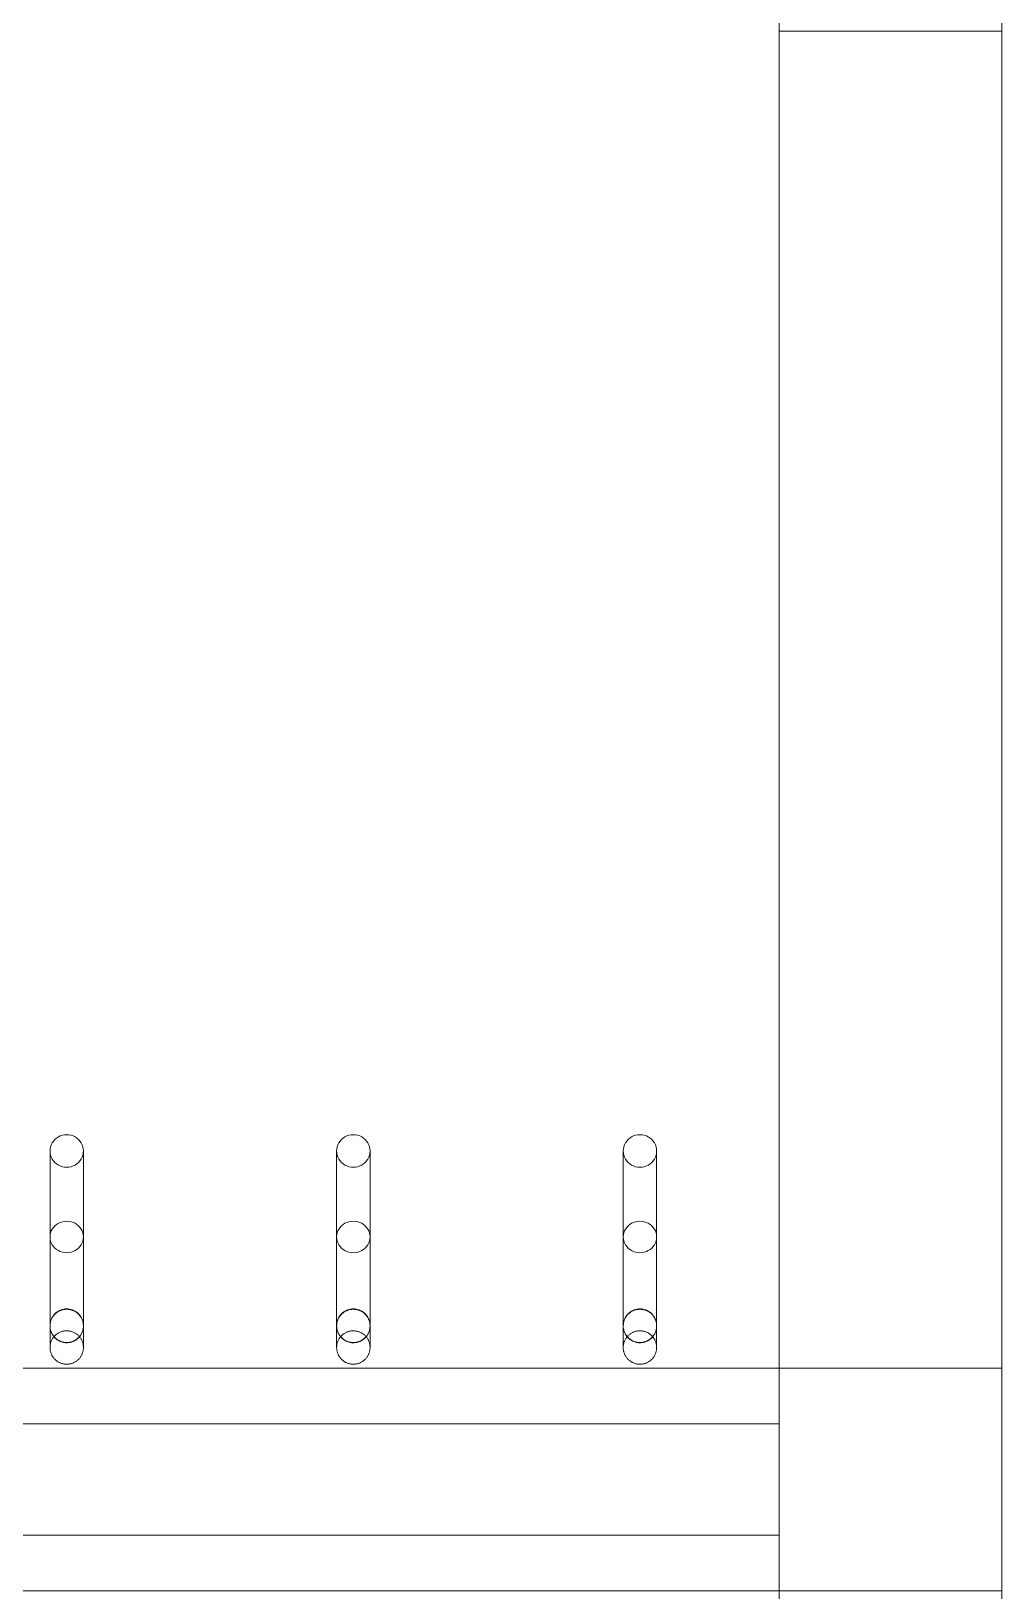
# Model space of a CAD drawing. Header units: millimetres. Extents: x -32954 to 151739, y -65671 to 56243.
# Drawn here: x -7678.7 to -7504.4, y -409.2 to -129.2 of the extents above; entities that cross this region are included whole.
import ezdxf

# ---------------------------------------------------------------- set-up
doc = ezdxf.new("R2010")
doc.units = ezdxf.units.MM
doc.layers.add('M-EQPM', color=7, linetype='Continuous', lineweight=9)

# ---------------------------------------------------------------- blocks, each defined once
blk = doc.blocks.new('М90_Вешалка гардеробная - М90_2_Вешалка гардеробная 38 крючков-8001155-О_ТХ_01')
at = {"layer": 'M-EQPM'}
for p, q in [((980, 20.52), (980, 300.52)), ((1020, 300.52), (1020, 20.52)), ((980, 260.52), (980, -259.48)), ((980, 260.52), (1020, 260.52)), ((1020, -259.48), (1020, 260.52)), ((849.03, 59.49), (849.03, 57.21)), ((855.03, 57.21), (855.03, 59.49)), ((900.51, 59.49), (900.51, 57.21)), ((906.51, 57.21), (906.51, 59.49)), ((952, 59.49), (952, 57.21)), ((958, 57.21), (958, 59.49)), ((980, 20.52), (-980, 20.52)), ((-980, 20.52), (980, 20.52)), ((980, 20.52), (-980, 20.52)), ((-980, 20.52), (980, 20.52)), ((980, 20.52), (980, -19.48)), ((980, -19.48), (980, 20.52)), ((980, 20.52), (980, -19.48)), ((980, -19.48), (980, 20.52)), ((980, -19.48), (980, 20.52)), ((980, 20.52), (1020, 20.52)), ((1020, 20.52), (980, 20.52)), ((1020, 20.52), (1020, -19.48)), ((980, 10.52), (-980, 10.52)), ((-980, 10.52), (980, 10.52)), ((980, 10.52), (980, -9.48)), ((980, -9.48), (980, 10.52)), ((-980, -9.48), (980, -9.48)), ((-980, -9.48), (980, -9.48)), ((-980, -19.48), (980, -19.48)), ((-980, -19.48), (980, -19.48)), ((-980, -19.48), (980, -19.48)), ((-980, -19.48), (980, -19.48)), ((980, -19.48), (1020, -19.48))]:
    blk.add_line(p, q, dxfattribs=at)
at = {"layer": 'M-EQPM', "flags": 128}
for points in [[(849.03, 28.06), (849.03, 28.08), (849.03, 28.11), (849.03, 28.17), (849.03, 28.25), (849.03, 28.36), (849.03, 28.49), (849.03, 28.64), (849.03, 28.81), (849.03, 29.01), (849.03, 29.23), (849.03, 29.47), (849.03, 29.73), (849.03, 30.02), (849.03, 30.32), (849.03, 30.64), (849.03, 30.99), (849.03, 31.35), (849.03, 31.73), (849.03, 32.13), (849.03, 32.54), (849.03, 32.97), (849.03, 33.42), (849.03, 33.88), (849.03, 34.36), (849.03, 34.85), (849.03, 35.35), (849.03, 35.87), (849.03, 36.4), (849.03, 36.93), (849.03, 37.48), (849.03, 38.03), (849.03, 38.6), (849.03, 39.17), (849.03, 39.74), (849.03, 40.32), (849.03, 40.9), (849.03, 41.49), (849.03, 42.08), (849.03, 42.67), (849.03, 43.26), (849.03, 43.85), (849.03, 44.44), (849.03, 45.02), (849.03, 45.61), (849.03, 46.18), (849.03, 46.76), (849.03, 47.32), (849.03, 47.88), (849.03, 48.43), (849.03, 48.97), (849.03, 49.51), (849.03, 50.03), (849.03, 50.54), (849.03, 51.04), (849.03, 51.52), (849.03, 51.99), (849.03, 52.45), (849.03, 52.89), (849.03, 53.31), (849.03, 53.72), (849.03, 54.11), (849.03, 54.48), (849.03, 54.83), (849.03, 55.17), (849.03, 55.48), (849.03, 55.78), (849.03, 56.05), (849.03, 56.3), (849.03, 56.53), (849.03, 56.74), (849.03, 56.93), (849.03, 57.09), (849.03, 57.21)], [(855.03, 57.21), (855.03, 57.06), (855.03, 56.89), (855.03, 56.7), (855.03, 56.49), (855.03, 56.25), (855.03, 56), (855.03, 55.72), (855.03, 55.42), (855.03, 55.1), (855.03, 54.76), (855.03, 54.41), (855.03, 54.03), (855.03, 53.64), (855.03, 53.23), (855.03, 52.8), (855.03, 52.36), (855.03, 51.9), (855.03, 51.42), (855.03, 50.94), (855.03, 50.44), (855.03, 49.92), (855.03, 49.4), (855.03, 48.87), (855.03, 48.32), (855.03, 47.77), (855.03, 47.21), (855.03, 46.64), (855.03, 46.07), (855.03, 45.49), (855.03, 44.91), (855.03, 44.32), (855.03, 43.73), (855.03, 43.14), (855.03, 42.55), (855.03, 41.96), (855.03, 41.37), (855.03, 40.79), (855.03, 40.2), (855.03, 39.62), (855.03, 39.05), (855.03, 38.48), (855.03, 37.92), (855.03, 37.37), (855.03, 36.82), (855.03, 36.29), (855.03, 35.76), (855.03, 35.25), (855.03, 34.75), (855.03, 34.26), (855.03, 33.79), (855.03, 33.33), (855.03, 32.89), (855.03, 32.46), (855.03, 32.04), (855.03, 31.65), (855.03, 31.27), (855.03, 30.91), (855.03, 30.58), (855.03, 30.26), (855.03, 29.96), (855.03, 29.68), (855.03, 29.42), (855.03, 29.18), (855.03, 28.97), (855.03, 28.78), (855.03, 28.61), (855.03, 28.46), (855.03, 28.33), (855.03, 28.23), (855.03, 28.16), (855.03, 28.1), (855.03, 28.07), (855.03, 28.06)], [(900.51, 28.06), (900.51, 28.08), (900.51, 28.11), (900.51, 28.17), (900.51, 28.25), (900.51, 28.36), (900.51, 28.49), (900.51, 28.64), (900.51, 28.81), (900.51, 29.01), (900.51, 29.23), (900.51, 29.47), (900.51, 29.73), (900.51, 30.02), (900.51, 30.32), (900.51, 30.64), (900.51, 30.99), (900.51, 31.35), (900.51, 31.73), (900.51, 32.13), (900.51, 32.54), (900.51, 32.97), (900.51, 33.42), (900.51, 33.88), (900.51, 34.36), (900.51, 34.85), (900.51, 35.35), (900.51, 35.87), (900.51, 36.4), (900.51, 36.93), (900.51, 37.48), (900.51, 38.03), (900.51, 38.6), (900.51, 39.17), (900.51, 39.74), (900.51, 40.32), (900.51, 40.9), (900.51, 41.49), (900.51, 42.08), (900.51, 42.67), (900.51, 43.26), (900.51, 43.85), (900.51, 44.44), (900.51, 45.02), (900.51, 45.61), (900.51, 46.18), (900.51, 46.76), (900.51, 47.32), (900.51, 47.88), (900.51, 48.43), (900.51, 48.97), (900.51, 49.51), (900.51, 50.03), (900.51, 50.54), (900.51, 51.04), (900.51, 51.52), (900.51, 51.99), (900.51, 52.45), (900.51, 52.89), (900.51, 53.31), (900.51, 53.72), (900.51, 54.11), (900.51, 54.48), (900.51, 54.83), (900.51, 55.17), (900.51, 55.48), (900.51, 55.78), (900.51, 56.05), (900.51, 56.3), (900.51, 56.53), (900.51, 56.74), (900.51, 56.93), (900.51, 57.09), (900.51, 57.21)], [(906.51, 57.21), (906.51, 57.06), (906.51, 56.89), (906.51, 56.7), (906.51, 56.49), (906.51, 56.25), (906.51, 56), (906.51, 55.72), (906.51, 55.42), (906.51, 55.1), (906.51, 54.76), (906.51, 54.41), (906.51, 54.03), (906.51, 53.64), (906.51, 53.23), (906.51, 52.8), (906.51, 52.36), (906.51, 51.9), (906.51, 51.42), (906.51, 50.94), (906.51, 50.44), (906.51, 49.92), (906.51, 49.4), (906.51, 48.87), (906.51, 48.32), (906.51, 47.77), (906.51, 47.21), (906.51, 46.64), (906.51, 46.07), (906.51, 45.49), (906.51, 44.91), (906.51, 44.32), (906.51, 43.73), (906.51, 43.14), (906.51, 42.55), (906.51, 41.96), (906.51, 41.37), (906.51, 40.79), (906.51, 40.2), (906.51, 39.62), (906.51, 39.05), (906.51, 38.48), (906.51, 37.92), (906.51, 37.37), (906.51, 36.82), (906.51, 36.29), (906.51, 35.76), (906.51, 35.25), (906.51, 34.75), (906.51, 34.26), (906.51, 33.79), (906.51, 33.33), (906.51, 32.89), (906.51, 32.46), (906.51, 32.04), (906.51, 31.65), (906.51, 31.27), (906.51, 30.91), (906.51, 30.58), (906.51, 30.26), (906.51, 29.96), (906.51, 29.68), (906.51, 29.42), (906.51, 29.18), (906.51, 28.97), (906.51, 28.78), (906.51, 28.61), (906.51, 28.46), (906.51, 28.33), (906.51, 28.23), (906.51, 28.16), (906.51, 28.1), (906.51, 28.07), (906.51, 28.06)], [(952, 28.06), (952, 28.08), (952, 28.11), (952, 28.17), (952, 28.25), (952, 28.36), (952, 28.49), (952, 28.64), (952, 28.81), (952, 29.01), (952, 29.23), (952, 29.47), (952, 29.73), (952, 30.02), (952, 30.32), (952, 30.64), (952, 30.99), (952, 31.35), (952, 31.73), (952, 32.13), (952, 32.54), (952, 32.97), (952, 33.42), (952, 33.88), (952, 34.36), (952, 34.85), (952, 35.35), (952, 35.87), (952, 36.4), (952, 36.93), (952, 37.48), (952, 38.03), (952, 38.6), (952, 39.17), (952, 39.74), (952, 40.32), (952, 40.9), (952, 41.49), (952, 42.08), (952, 42.67), (952, 43.26), (952, 43.85), (952, 44.44), (952, 45.02), (952, 45.61), (952, 46.18), (952, 46.76), (952, 47.32), (952, 47.88), (952, 48.43), (952, 48.97), (952, 49.51), (952, 50.03), (952, 50.54), (952, 51.04), (952, 51.52), (952, 51.99), (952, 52.45), (952, 52.89), (952, 53.31), (952, 53.72), (952, 54.11), (952, 54.48), (952, 54.83), (952, 55.17), (952, 55.48), (952, 55.78), (952, 56.05), (952, 56.3), (952, 56.53), (952, 56.74), (952, 56.93), (952, 57.09), (952, 57.21)], [(958, 57.21), (958, 57.06), (958, 56.89), (958, 56.7), (958, 56.49), (958, 56.25), (958, 56), (958, 55.72), (958, 55.42), (958, 55.1), (958, 54.76), (958, 54.41), (958, 54.03), (958, 53.64), (958, 53.23), (958, 52.8), (958, 52.36), (958, 51.9), (958, 51.42), (958, 50.94), (958, 50.44), (958, 49.92), (958, 49.4), (958, 48.87), (958, 48.32), (958, 47.77), (958, 47.21), (958, 46.64), (958, 46.07), (958, 45.49), (958, 44.91), (958, 44.32), (958, 43.73), (958, 43.14), (958, 42.55), (958, 41.96), (958, 41.37), (958, 40.79), (958, 40.2), (958, 39.62), (958, 39.05), (958, 38.48), (958, 37.92), (958, 37.37), (958, 36.82), (958, 36.29), (958, 35.76), (958, 35.25), (958, 34.75), (958, 34.26), (958, 33.79), (958, 33.33), (958, 32.89), (958, 32.46), (958, 32.04), (958, 31.65), (958, 31.27), (958, 30.91), (958, 30.58), (958, 30.26), (958, 29.96), (958, 29.68), (958, 29.42), (958, 29.18), (958, 28.97), (958, 28.78), (958, 28.61), (958, 28.46), (958, 28.33), (958, 28.23), (958, 28.16), (958, 28.1), (958, 28.07), (958, 28.06)], [(849.03, 44.05), (849.03, 39.66), (849.03, 35.81), (849.03, 32.51), (849.03, 29.75), (849.03, 27.54), (849.03, 25.89), (849.03, 24.79), (849.03, 24.26), (849.03, 24.2)], [(855.03, 24.2), (855.03, 24.48), (855.03, 25.32), (855.03, 26.72), (855.03, 28.68), (855.03, 31.19), (855.03, 34.25), (855.03, 37.86), (855.03, 42), (855.03, 44.05)], [(900.51, 44.05), (900.51, 39.66), (900.51, 35.81), (900.51, 32.51), (900.51, 29.75), (900.51, 27.54), (900.51, 25.89), (900.51, 24.79), (900.51, 24.26), (900.51, 24.2)], [(906.51, 24.2), (906.51, 24.48), (906.51, 25.32), (906.51, 26.72), (906.51, 28.68), (906.51, 31.19), (906.51, 34.25), (906.51, 37.86), (906.51, 42), (906.51, 44.05)], [(952, 44.05), (952, 39.66), (952, 35.81), (952, 32.51), (952, 29.75), (952, 27.54), (952, 25.89), (952, 24.79), (952, 24.26), (952, 24.2)], [(958, 24.2), (958, 24.48), (958, 25.32), (958, 26.72), (958, 28.68), (958, 31.19), (958, 34.25), (958, 37.86), (958, 42), (958, 44.05)], [(849.03, 28.06), (849.03, 28.18), (849.04, 28.3), (849.05, 28.42), (849.07, 28.54), (849.09, 28.66), (849.11, 28.78), (849.14, 28.89), (849.18, 29.01), (849.22, 29.12), (849.26, 29.23), (849.31, 29.34), (849.37, 29.45), (849.42, 29.55), (849.49, 29.66), (849.55, 29.76), (849.62, 29.86), (849.69, 29.95), (849.77, 30.04), (849.85, 30.13), (849.94, 30.22), (850.02, 30.3), (850.12, 30.38), (850.21, 30.45), (850.31, 30.52), (850.41, 30.59), (850.51, 30.65), (850.61, 30.71), (850.72, 30.76), (850.83, 30.81), (850.94, 30.86), (851.05, 30.9), (851.17, 30.94), (851.28, 30.97), (851.4, 31), (851.52, 31.02), (851.64, 31.04), (851.76, 31.05), (851.87, 31.06), (851.99, 31.06), (852.03, 31.06)], [(852.03, 31.06), (852.15, 31.06), (852.27, 31.05), (852.39, 31.04), (852.5, 31.03), (852.62, 31), (852.74, 30.98), (852.86, 30.95), (852.97, 30.91), (853.08, 30.87), (853.2, 30.83), (853.3, 30.78), (853.41, 30.72), (853.52, 30.67), (853.62, 30.61), (853.72, 30.54), (853.82, 30.47), (853.91, 30.4), (854.01, 30.32), (854.09, 30.24), (854.18, 30.15), (854.26, 30.07), (854.34, 29.97), (854.41, 29.88), (854.48, 29.78), (854.55, 29.68), (854.61, 29.58), (854.67, 29.48), (854.73, 29.37), (854.78, 29.26), (854.82, 29.15), (854.86, 29.04), (854.9, 28.92), (854.93, 28.81), (854.96, 28.69), (854.98, 28.57), (855, 28.45), (855.01, 28.34), (855.02, 28.22), (855.03, 28.1), (855.03, 28.06)], [(900.51, 28.06), (900.52, 28.18), (900.52, 28.3), (900.54, 28.42), (900.55, 28.54), (900.57, 28.66), (900.6, 28.78), (900.63, 28.89), (900.67, 29.01), (900.71, 29.12), (900.75, 29.23), (900.8, 29.34), (900.85, 29.45), (900.91, 29.55), (900.97, 29.66), (901.04, 29.76), (901.11, 29.86), (901.18, 29.95), (901.26, 30.04), (901.34, 30.13), (901.42, 30.22), (901.51, 30.3), (901.6, 30.38), (901.7, 30.45), (901.79, 30.52), (901.89, 30.59), (901.99, 30.65), (902.1, 30.71), (902.21, 30.76), (902.32, 30.81), (902.43, 30.86), (902.54, 30.9), (902.65, 30.94), (902.77, 30.97), (902.89, 31), (903, 31.02), (903.12, 31.04), (903.24, 31.05), (903.36, 31.06), (903.48, 31.06), (903.51, 31.06)], [(903.51, 31.06), (903.63, 31.06), (903.75, 31.05), (903.87, 31.04), (903.99, 31.03), (904.11, 31), (904.23, 30.98), (904.34, 30.95), (904.46, 30.91), (904.57, 30.87), (904.68, 30.83), (904.79, 30.78), (904.9, 30.72), (905, 30.67), (905.11, 30.61), (905.21, 30.54), (905.31, 30.47), (905.4, 30.4), (905.49, 30.32), (905.58, 30.24), (905.67, 30.15), (905.75, 30.07), (905.83, 29.97), (905.9, 29.88), (905.97, 29.78), (906.04, 29.68), (906.1, 29.58), (906.16, 29.48), (906.21, 29.37), (906.26, 29.26), (906.31, 29.15), (906.35, 29.04), (906.39, 28.92), (906.42, 28.81), (906.45, 28.69), (906.47, 28.57), (906.49, 28.45), (906.5, 28.34), (906.51, 28.22), (906.51, 28.1), (906.51, 28.06)], [(952, 28.06), (952, 28.18), (952.01, 28.3), (952.02, 28.42), (952.04, 28.54), (952.06, 28.66), (952.09, 28.78), (952.12, 28.89), (952.15, 29.01), (952.19, 29.12), (952.24, 29.23), (952.29, 29.34), (952.34, 29.45), (952.4, 29.55), (952.46, 29.66), (952.52, 29.76), (952.59, 29.86), (952.67, 29.95), (952.74, 30.04), (952.83, 30.13), (952.91, 30.22), (953, 30.3), (953.09, 30.38), (953.18, 30.45), (953.28, 30.52), (953.38, 30.59), (953.48, 30.65), (953.59, 30.71), (953.69, 30.76), (953.8, 30.81), (953.91, 30.86), (954.03, 30.9), (954.14, 30.94), (954.26, 30.97), (954.37, 31), (954.49, 31.02), (954.61, 31.04), (954.73, 31.05), (954.85, 31.06), (954.97, 31.06), (955, 31.06)], [(955, 31.06), (955.12, 31.06), (955.24, 31.05), (955.36, 31.04), (955.48, 31.03), (955.6, 31), (955.71, 30.98), (955.83, 30.95), (955.94, 30.91), (956.06, 30.87), (956.17, 30.83), (956.28, 30.78), (956.39, 30.72), (956.49, 30.67), (956.59, 30.61), (956.69, 30.54), (956.79, 30.47), (956.89, 30.4), (956.98, 30.32), (957.07, 30.24), (957.15, 30.15), (957.23, 30.07), (957.31, 29.97), (957.39, 29.88), (957.46, 29.78), (957.52, 29.68), (957.59, 29.58), (957.65, 29.48), (957.7, 29.37), (957.75, 29.26), (957.8, 29.15), (957.84, 29.04), (957.87, 28.92), (957.91, 28.81), (957.93, 28.69), (957.96, 28.57), (957.97, 28.45), (957.99, 28.34), (958, 28.22), (958, 28.1), (958, 28.06)], [(849.03, 28.12), (849.03, 28.08), (849.03, 28.06)], [(849.03, 24.2), (849.03, 24.48), (849.03, 25.32), (849.03, 26.72), (849.03, 28.12)], [(852.03, 25.06), (851.91, 25.07), (851.79, 25.07), (851.67, 25.09), (851.55, 25.1), (851.43, 25.12), (851.31, 25.15), (851.2, 25.18), (851.08, 25.22), (850.97, 25.26), (850.86, 25.3), (850.75, 25.35), (850.64, 25.4), (850.54, 25.46), (850.43, 25.52), (850.33, 25.59), (850.24, 25.66), (850.14, 25.73), (850.05, 25.81), (849.96, 25.89), (849.87, 25.97), (849.79, 26.06), (849.71, 26.15), (849.64, 26.25), (849.57, 26.34), (849.5, 26.44), (849.44, 26.54), (849.38, 26.65), (849.33, 26.76), (849.28, 26.87), (849.23, 26.98), (849.19, 27.09), (849.15, 27.2), (849.12, 27.32), (849.09, 27.44), (849.07, 27.55), (849.05, 27.67), (849.04, 27.79), (849.03, 27.91), (849.03, 28.03), (849.03, 28.06)], [(855.03, 28.06), (855.02, 27.94), (855.02, 27.82), (855.01, 27.7), (854.99, 27.59), (854.97, 27.47), (854.94, 27.35), (854.91, 27.23), (854.87, 27.12), (854.83, 27.01), (854.79, 26.9), (854.74, 26.79), (854.69, 26.68), (854.63, 26.57), (854.57, 26.47), (854.5, 26.37), (854.43, 26.27), (854.36, 26.18), (854.28, 26.09), (854.2, 26), (854.12, 25.91), (854.03, 25.83), (853.94, 25.75), (853.84, 25.68), (853.75, 25.61), (853.65, 25.54), (853.55, 25.48), (853.44, 25.42), (853.33, 25.36), (853.23, 25.31), (853.11, 25.27), (853, 25.23), (852.89, 25.19), (852.77, 25.16), (852.65, 25.13), (852.54, 25.11), (852.42, 25.09), (852.3, 25.08), (852.18, 25.07), (852.06, 25.06), (852.03, 25.06)], [(855.03, 28.06), (855.03, 28.08), (855.03, 28.11), (855.03, 28.12)], [(855.03, 28.12), (855.03, 26.31), (855.03, 25.05), (855.03, 24.36), (855.03, 24.2)], [(900.51, 28.12), (900.51, 28.08), (900.51, 28.06)], [(900.51, 24.2), (900.51, 24.48), (900.51, 25.32), (900.51, 26.72), (900.51, 28.12)], [(903.51, 25.06), (903.39, 25.07), (903.27, 25.07), (903.15, 25.09), (903.04, 25.1), (902.92, 25.12), (902.8, 25.15), (902.68, 25.18), (902.57, 25.22), (902.46, 25.26), (902.35, 25.3), (902.24, 25.35), (902.13, 25.4), (902.02, 25.46), (901.92, 25.52), (901.82, 25.59), (901.72, 25.66), (901.63, 25.73), (901.54, 25.81), (901.45, 25.89), (901.36, 25.97), (901.28, 26.06), (901.2, 26.15), (901.13, 26.25), (901.06, 26.34), (900.99, 26.44), (900.93, 26.54), (900.87, 26.65), (900.81, 26.76), (900.76, 26.87), (900.72, 26.98), (900.68, 27.09), (900.64, 27.2), (900.61, 27.32), (900.58, 27.44), (900.56, 27.55), (900.54, 27.67), (900.53, 27.79), (900.52, 27.91), (900.51, 28.03), (900.51, 28.06)], [(906.51, 28.06), (906.51, 27.94), (906.5, 27.82), (906.49, 27.7), (906.48, 27.59), (906.45, 27.47), (906.43, 27.35), (906.4, 27.23), (906.36, 27.12), (906.32, 27.01), (906.28, 26.9), (906.23, 26.79), (906.17, 26.68), (906.12, 26.57), (906.06, 26.47), (905.99, 26.37), (905.92, 26.27), (905.85, 26.18), (905.77, 26.09), (905.69, 26), (905.6, 25.91), (905.52, 25.83), (905.42, 25.75), (905.33, 25.68), (905.23, 25.61), (905.13, 25.54), (905.03, 25.48), (904.93, 25.42), (904.82, 25.36), (904.71, 25.31), (904.6, 25.27), (904.49, 25.23), (904.37, 25.19), (904.26, 25.16), (904.14, 25.13), (904.02, 25.11), (903.9, 25.09), (903.79, 25.08), (903.67, 25.07), (903.55, 25.06), (903.51, 25.06)], [(906.51, 28.06), (906.51, 28.08), (906.51, 28.11), (906.51, 28.12)], [(906.51, 28.12), (906.51, 26.31), (906.51, 25.05), (906.51, 24.36), (906.51, 24.2)], [(952, 28.12), (952, 28.08), (952, 28.06)], [(952, 24.2), (952, 24.48), (952, 25.32), (952, 26.72), (952, 28.12)], [(955, 25.06), (954.88, 25.07), (954.76, 25.07), (954.64, 25.09), (954.52, 25.1), (954.4, 25.12), (954.29, 25.15), (954.17, 25.18), (954.06, 25.22), (953.94, 25.26), (953.83, 25.3), (953.72, 25.35), (953.61, 25.4), (953.51, 25.46), (953.41, 25.52), (953.31, 25.59), (953.21, 25.66), (953.11, 25.73), (953.02, 25.81), (952.93, 25.89), (952.85, 25.97), (952.77, 26.06), (952.69, 26.15), (952.61, 26.25), (952.54, 26.34), (952.48, 26.44), (952.41, 26.54), (952.35, 26.65), (952.3, 26.76), (952.25, 26.87), (952.2, 26.98), (952.16, 27.09), (952.13, 27.2), (952.09, 27.32), (952.07, 27.44), (952.04, 27.55), (952.03, 27.67), (952.01, 27.79), (952, 27.91), (952, 28.03), (952, 28.06)], [(958, 28.06), (958, 27.94), (957.99, 27.82), (957.98, 27.7), (957.96, 27.59), (957.94, 27.47), (957.91, 27.35), (957.88, 27.23), (957.85, 27.12), (957.81, 27.01), (957.76, 26.9), (957.71, 26.79), (957.66, 26.68), (957.6, 26.57), (957.54, 26.47), (957.48, 26.37), (957.41, 26.27), (957.33, 26.18), (957.26, 26.09), (957.17, 26), (957.09, 25.91), (957, 25.83), (956.91, 25.75), (956.82, 25.68), (956.72, 25.61), (956.62, 25.54), (956.52, 25.48), (956.41, 25.42), (956.31, 25.36), (956.2, 25.31), (956.09, 25.27), (955.97, 25.23), (955.86, 25.19), (955.74, 25.16), (955.63, 25.13), (955.51, 25.11), (955.39, 25.09), (955.27, 25.08), (955.15, 25.07), (955.03, 25.06), (955, 25.06)], [(958, 28.06), (958, 28.08), (958, 28.11), (958, 28.12)], [(958, 28.12), (958, 26.31), (958, 25.05), (958, 24.36), (958, 24.2)], [(849.03, 24.2), (849.03, 24.32), (849.04, 24.44), (849.05, 24.56), (849.07, 24.68), (849.09, 24.8), (849.11, 24.92), (849.14, 25.03), (849.18, 25.15), (849.22, 25.26), (849.26, 25.37), (849.31, 25.48), (849.37, 25.59), (849.42, 25.69), (849.49, 25.8), (849.55, 25.9), (849.62, 25.99), (849.69, 26.09), (849.77, 26.18), (849.85, 26.27), (849.94, 26.35), (850.02, 26.44), (850.12, 26.51), (850.21, 26.59), (850.31, 26.66), (850.41, 26.73), (850.51, 26.79), (850.61, 26.85), (850.72, 26.9), (850.83, 26.95), (850.94, 27), (851.05, 27.04), (851.17, 27.08), (851.28, 27.11), (851.4, 27.14), (851.52, 27.16), (851.64, 27.18), (851.76, 27.19), (851.87, 27.2), (851.99, 27.2), (852.03, 27.2)], [(852.03, 27.2), (852.15, 27.2), (852.27, 27.19), (852.39, 27.18), (852.5, 27.16), (852.62, 27.14), (852.74, 27.12), (852.86, 27.09), (852.97, 27.05), (853.08, 27.01), (853.2, 26.97), (853.3, 26.92), (853.41, 26.86), (853.52, 26.81), (853.62, 26.74), (853.72, 26.68), (853.82, 26.61), (853.91, 26.54), (854.01, 26.46), (854.09, 26.38), (854.18, 26.29), (854.26, 26.2), (854.34, 26.11), (854.41, 26.02), (854.48, 25.92), (854.55, 25.82), (854.61, 25.72), (854.67, 25.62), (854.73, 25.51), (854.78, 25.4), (854.82, 25.29), (854.86, 25.18), (854.9, 25.06), (854.93, 24.95), (854.96, 24.83), (854.98, 24.71), (855, 24.59), (855.01, 24.47), (855.02, 24.35), (855.03, 24.23), (855.03, 24.2)], [(900.51, 24.2), (900.52, 24.32), (900.52, 24.44), (900.54, 24.56), (900.55, 24.68), (900.57, 24.8), (900.6, 24.92), (900.63, 25.03), (900.67, 25.15), (900.71, 25.26), (900.75, 25.37), (900.8, 25.48), (900.85, 25.59), (900.91, 25.69), (900.97, 25.8), (901.04, 25.9), (901.11, 25.99), (901.18, 26.09), (901.26, 26.18), (901.34, 26.27), (901.42, 26.35), (901.51, 26.44), (901.6, 26.51), (901.7, 26.59), (901.79, 26.66), (901.89, 26.73), (901.99, 26.79), (902.1, 26.85), (902.21, 26.9), (902.32, 26.95), (902.43, 27), (902.54, 27.04), (902.65, 27.08), (902.77, 27.11), (902.89, 27.14), (903, 27.16), (903.12, 27.18), (903.24, 27.19), (903.36, 27.2), (903.48, 27.2), (903.51, 27.2)], [(903.51, 27.2), (903.63, 27.2), (903.75, 27.19), (903.87, 27.18), (903.99, 27.16), (904.11, 27.14), (904.23, 27.12), (904.34, 27.09), (904.46, 27.05), (904.57, 27.01), (904.68, 26.97), (904.79, 26.92), (904.9, 26.86), (905, 26.81), (905.11, 26.74), (905.21, 26.68), (905.31, 26.61), (905.4, 26.54), (905.49, 26.46), (905.58, 26.38), (905.67, 26.29), (905.75, 26.2), (905.83, 26.11), (905.9, 26.02), (905.97, 25.92), (906.04, 25.82), (906.1, 25.72), (906.16, 25.62), (906.21, 25.51), (906.26, 25.4), (906.31, 25.29), (906.35, 25.18), (906.39, 25.06), (906.42, 24.95), (906.45, 24.83), (906.47, 24.71), (906.49, 24.59), (906.5, 24.47), (906.51, 24.35), (906.51, 24.23), (906.51, 24.2)], [(952, 24.2), (952, 24.32), (952.01, 24.44), (952.02, 24.56), (952.04, 24.68), (952.06, 24.8), (952.09, 24.92), (952.12, 25.03), (952.15, 25.15), (952.19, 25.26), (952.24, 25.37), (952.29, 25.48), (952.34, 25.59), (952.4, 25.69), (952.46, 25.8), (952.52, 25.9), (952.59, 25.99), (952.67, 26.09), (952.74, 26.18), (952.83, 26.27), (952.91, 26.35), (953, 26.44), (953.09, 26.51), (953.18, 26.59), (953.28, 26.66), (953.38, 26.73), (953.48, 26.79), (953.59, 26.85), (953.69, 26.9), (953.8, 26.95), (953.91, 27), (954.03, 27.04), (954.14, 27.08), (954.26, 27.11), (954.37, 27.14), (954.49, 27.16), (954.61, 27.18), (954.73, 27.19), (954.85, 27.2), (954.97, 27.2), (955, 27.2)], [(955, 27.2), (955.12, 27.2), (955.24, 27.19), (955.36, 27.18), (955.48, 27.16), (955.6, 27.14), (955.71, 27.12), (955.83, 27.09), (955.94, 27.05), (956.06, 27.01), (956.17, 26.97), (956.28, 26.92), (956.39, 26.86), (956.49, 26.81), (956.59, 26.74), (956.69, 26.68), (956.79, 26.61), (956.89, 26.54), (956.98, 26.46), (957.07, 26.38), (957.15, 26.29), (957.23, 26.2), (957.31, 26.11), (957.39, 26.02), (957.46, 25.92), (957.52, 25.82), (957.59, 25.72), (957.65, 25.62), (957.7, 25.51), (957.75, 25.4), (957.8, 25.29), (957.84, 25.18), (957.87, 25.06), (957.91, 24.95), (957.93, 24.83), (957.96, 24.71), (957.97, 24.59), (957.99, 24.47), (958, 24.35), (958, 24.23), (958, 24.2)], [(852.03, 21.2), (851.91, 21.2), (851.79, 21.21), (851.67, 21.22), (851.55, 21.24), (851.43, 21.26), (851.31, 21.29), (851.2, 21.32), (851.08, 21.35), (850.97, 21.39), (850.86, 21.44), (850.75, 21.49), (850.64, 21.54), (850.54, 21.6), (850.43, 21.66), (850.33, 21.73), (850.24, 21.8), (850.14, 21.87), (850.05, 21.95), (849.96, 22.03), (849.87, 22.11), (849.79, 22.2), (849.71, 22.29), (849.64, 22.38), (849.57, 22.48), (849.5, 22.58), (849.44, 22.68), (849.38, 22.79), (849.33, 22.9), (849.28, 23), (849.23, 23.12), (849.19, 23.23), (849.15, 23.34), (849.12, 23.46), (849.09, 23.57), (849.07, 23.69), (849.05, 23.81), (849.04, 23.93), (849.03, 24.05), (849.03, 24.17), (849.03, 24.2)], [(855.03, 24.2), (855.02, 24.08), (855.02, 23.96), (855.01, 23.84), (854.99, 23.72), (854.97, 23.61), (854.94, 23.49), (854.91, 23.37), (854.87, 23.26), (854.83, 23.15), (854.79, 23.03), (854.74, 22.92), (854.69, 22.82), (854.63, 22.71), (854.57, 22.61), (854.5, 22.51), (854.43, 22.41), (854.36, 22.32), (854.28, 22.22), (854.2, 22.14), (854.12, 22.05), (854.03, 21.97), (853.94, 21.89), (853.84, 21.82), (853.75, 21.74), (853.65, 21.68), (853.55, 21.62), (853.44, 21.56), (853.33, 21.5), (853.23, 21.45), (853.11, 21.41), (853, 21.36), (852.89, 21.33), (852.77, 21.3), (852.65, 21.27), (852.54, 21.25), (852.42, 21.23), (852.3, 21.21), (852.18, 21.21), (852.06, 21.2), (852.03, 21.2)], [(903.51, 21.2), (903.39, 21.2), (903.27, 21.21), (903.15, 21.22), (903.04, 21.24), (902.92, 21.26), (902.8, 21.29), (902.68, 21.32), (902.57, 21.35), (902.46, 21.39), (902.35, 21.44), (902.24, 21.49), (902.13, 21.54), (902.02, 21.6), (901.92, 21.66), (901.82, 21.73), (901.72, 21.8), (901.63, 21.87), (901.54, 21.95), (901.45, 22.03), (901.36, 22.11), (901.28, 22.2), (901.2, 22.29), (901.13, 22.38), (901.06, 22.48), (900.99, 22.58), (900.93, 22.68), (900.87, 22.79), (900.81, 22.9), (900.76, 23), (900.72, 23.12), (900.68, 23.23), (900.64, 23.34), (900.61, 23.46), (900.58, 23.57), (900.56, 23.69), (900.54, 23.81), (900.53, 23.93), (900.52, 24.05), (900.51, 24.17), (900.51, 24.2)], [(906.51, 24.2), (906.51, 24.08), (906.5, 23.96), (906.49, 23.84), (906.48, 23.72), (906.45, 23.61), (906.43, 23.49), (906.4, 23.37), (906.36, 23.26), (906.32, 23.15), (906.28, 23.03), (906.23, 22.92), (906.17, 22.82), (906.12, 22.71), (906.06, 22.61), (905.99, 22.51), (905.92, 22.41), (905.85, 22.32), (905.77, 22.22), (905.69, 22.14), (905.6, 22.05), (905.52, 21.97), (905.42, 21.89), (905.33, 21.82), (905.23, 21.74), (905.13, 21.68), (905.03, 21.62), (904.93, 21.56), (904.82, 21.5), (904.71, 21.45), (904.6, 21.41), (904.49, 21.36), (904.37, 21.33), (904.26, 21.3), (904.14, 21.27), (904.02, 21.25), (903.9, 21.23), (903.79, 21.21), (903.67, 21.21), (903.55, 21.2), (903.51, 21.2)], [(955, 21.2), (954.88, 21.2), (954.76, 21.21), (954.64, 21.22), (954.52, 21.24), (954.4, 21.26), (954.29, 21.29), (954.17, 21.32), (954.06, 21.35), (953.94, 21.39), (953.83, 21.44), (953.72, 21.49), (953.61, 21.54), (953.51, 21.6), (953.41, 21.66), (953.31, 21.73), (953.21, 21.8), (953.11, 21.87), (953.02, 21.95), (952.93, 22.03), (952.85, 22.11), (952.77, 22.2), (952.69, 22.29), (952.61, 22.38), (952.54, 22.48), (952.48, 22.58), (952.41, 22.68), (952.35, 22.79), (952.3, 22.9), (952.25, 23), (952.2, 23.12), (952.16, 23.23), (952.13, 23.34), (952.09, 23.46), (952.07, 23.57), (952.04, 23.69), (952.03, 23.81), (952.01, 23.93), (952, 24.05), (952, 24.17), (952, 24.2)], [(958, 24.2), (958, 24.08), (957.99, 23.96), (957.98, 23.84), (957.96, 23.72), (957.94, 23.61), (957.91, 23.49), (957.88, 23.37), (957.85, 23.26), (957.81, 23.15), (957.76, 23.03), (957.71, 22.92), (957.66, 22.82), (957.6, 22.71), (957.54, 22.61), (957.48, 22.51), (957.41, 22.41), (957.33, 22.32), (957.26, 22.22), (957.17, 22.14), (957.09, 22.05), (957, 21.97), (956.91, 21.89), (956.82, 21.82), (956.72, 21.74), (956.62, 21.68), (956.52, 21.62), (956.41, 21.56), (956.31, 21.5), (956.2, 21.45), (956.09, 21.41), (955.97, 21.36), (955.86, 21.33), (955.74, 21.3), (955.63, 21.27), (955.51, 21.25), (955.39, 21.23), (955.27, 21.21), (955.15, 21.21), (955.03, 21.2), (955, 21.2)]]:
    blk.add_lwpolyline(points, dxfattribs=at)
at = {"layer": 'M-EQPM'}
for centre, ratio, start_param, end_param in [((852.03, 59.49), 0.973737, 4.712389, 7.853982), ((852.03, 59.49), 0.973737, 1.570796, 4.712389), ((903.51, 59.49), 0.973737, 4.712389, 7.853982), ((903.51, 59.49), 0.973737, 1.570796, 4.712389), ((955, 59.49), 0.973737, 4.712389, 7.853982), ((955, 59.49), 0.973737, 1.570796, 4.712389), ((852.03, 44.05), 0.943394, 4.712389, 7.853982), ((852.03, 44.05), 0.943394, 1.570796, 4.712389), ((903.51, 44.05), 0.943394, 4.712389, 7.853982), ((903.51, 44.05), 0.943394, 1.570796, 4.712389), ((955, 44.05), 0.943394, 4.712389, 7.853982), ((955, 44.05), 0.943394, 1.570796, 4.712389)]:
    blk.add_ellipse(centre, major_axis=(-3, 0), ratio=ratio, start_param=start_param, end_param=end_param, dxfattribs=at)
for points in [[(852.03, 25.1), (851.68, 25.1), (850.98, 25.23), (850.06, 25.76), (849.37, 26.59), (849.01, 27.59), (849.01, 28.65), (849.37, 29.66), (850.05, 30.48), (850.98, 31.02), (851.68, 31.14), (852.03, 31.14)], [(852.03, 31.14), (852.38, 31.14), (853.08, 31.02), (854, 30.48), (854.68, 29.66), (855.04, 28.65), (855.04, 27.59), (854.68, 26.58), (854, 25.76), (853.08, 25.23), (852.38, 25.1), (852.03, 25.1)], [(903.51, 25.1), (903.16, 25.1), (902.46, 25.23), (901.54, 25.76), (900.86, 26.59), (900.5, 27.59), (900.5, 28.65), (900.86, 29.66), (901.54, 30.48), (902.46, 31.02), (903.16, 31.14), (903.51, 31.14)], [(903.51, 31.14), (903.86, 31.14), (904.56, 31.02), (905.48, 30.48), (906.17, 29.66), (906.53, 28.65), (906.53, 27.59), (906.17, 26.58), (905.49, 25.76), (904.56, 25.23), (903.86, 25.1), (903.51, 25.1)], [(955, 25.1), (954.65, 25.1), (953.95, 25.23), (953.03, 25.76), (952.35, 26.59), (951.98, 27.59), (951.99, 28.65), (952.35, 29.66), (953.03, 30.48), (953.95, 31.02), (954.65, 31.14), (955, 31.14)], [(955, 31.14), (955.35, 31.14), (956.05, 31.02), (956.97, 30.48), (957.65, 29.66), (958.01, 28.65), (958.02, 27.59), (957.65, 26.58), (956.97, 25.76), (956.05, 25.23), (955.35, 25.1), (955, 25.1)]]:
    blk.add_open_spline(points, degree=3, dxfattribs=at)

msp = doc.modelspace()

# ---------------------------------------------------------------- block references
at = {"layer": 'M-EQPM'}
msp.add_blockref('М90_Вешалка гардеробная - М90_2_Вешалка гардеробная 38 крючков-8001155-О_ТХ_01', (-8524.38, -389.72), dxfattribs=at)

doc.saveas('drawing.dxf')
